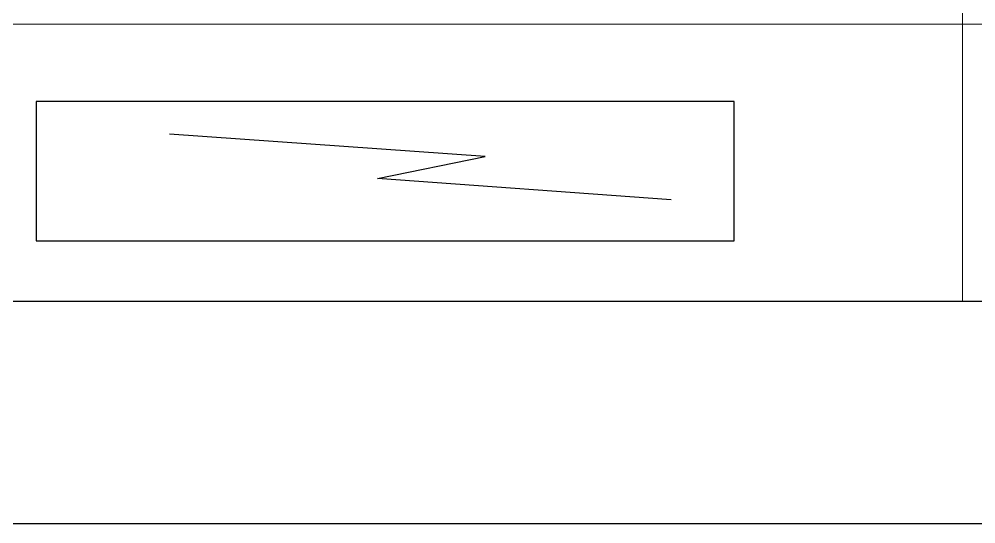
# Model space of a CAD drawing. Extents: x 3550807 to 4078732, y -628171 to -515859.
# Drawn here: x 3944290 to 3945286, y -551399 to -550873 of the extents above; entities that cross this region are included whole.
import ezdxf

# ---------------------------------------------------------------- set-up
doc = ezdxf.new("R2010")
doc.units = 0
doc.header["$LTSCALE"] = 6
doc.header["$MEASUREMENT"] = 0
doc.linetypes.add('ACAD_ISO04W100', pattern=[30, 24, -3, 0, -3])
doc.linetypes.add('CONTINU', pattern=[0])
doc.layers.get('0').update_dxf_attribs({"linetype": 'CONTINUOUS'})
doc.layers.add('axes', color=40, linetype='ACAD_ISO04W100', lineweight=25)
doc.layers.add('MEP_HVAC_SUPPLY_AIR_DUCT', color=3, linetype='CONTINUOUS')

msp = doc.modelspace()

# ---------------------------------------------------------------- linework, layer by layer
for points in [[(3971433.67, -519387.11), (3971433.67, -551398.53), (3926352.46, -551398.53), (3926352.46, -519387.11)], [(3971201.84, -519618.95), (3971201.84, -551166.7), (3926584.3, -551166.7), (3926584.3, -519618.95)]]:
    msp.add_lwpolyline(points, close=True)
at = {"layer": 'axes', "color": 7, "linetype": 'CONTINU', "lineweight": 0}
for p, q in [((3945271.78, -546365.87), (3945271.78, -551166.7)), ((3943589.03, -550877.72), (3948548.64, -550877.72)), ((3943589.03, -551166.7), (3948548.64, -551166.7))]:
    msp.add_line(p, q, dxfattribs=at)
at = {"layer": 'MEP_HVAC_SUPPLY_AIR_DUCT', "color": 1, "linetype": 'ByBlock'}
msp.add_lwpolyline([(3944307.7, -551103.53), (3945034.2, -551103.53), (3945034.2, -550958.23), (3944307.7, -550958.23)], close=True, dxfattribs=at)
msp.add_lwpolyline([(3944968.51, -551060.8), (3944662.85, -551038.55), (3944774.84, -551015.72), (3944446.28, -550992.4)], dxfattribs=at)

doc.saveas('drawing.dxf')
